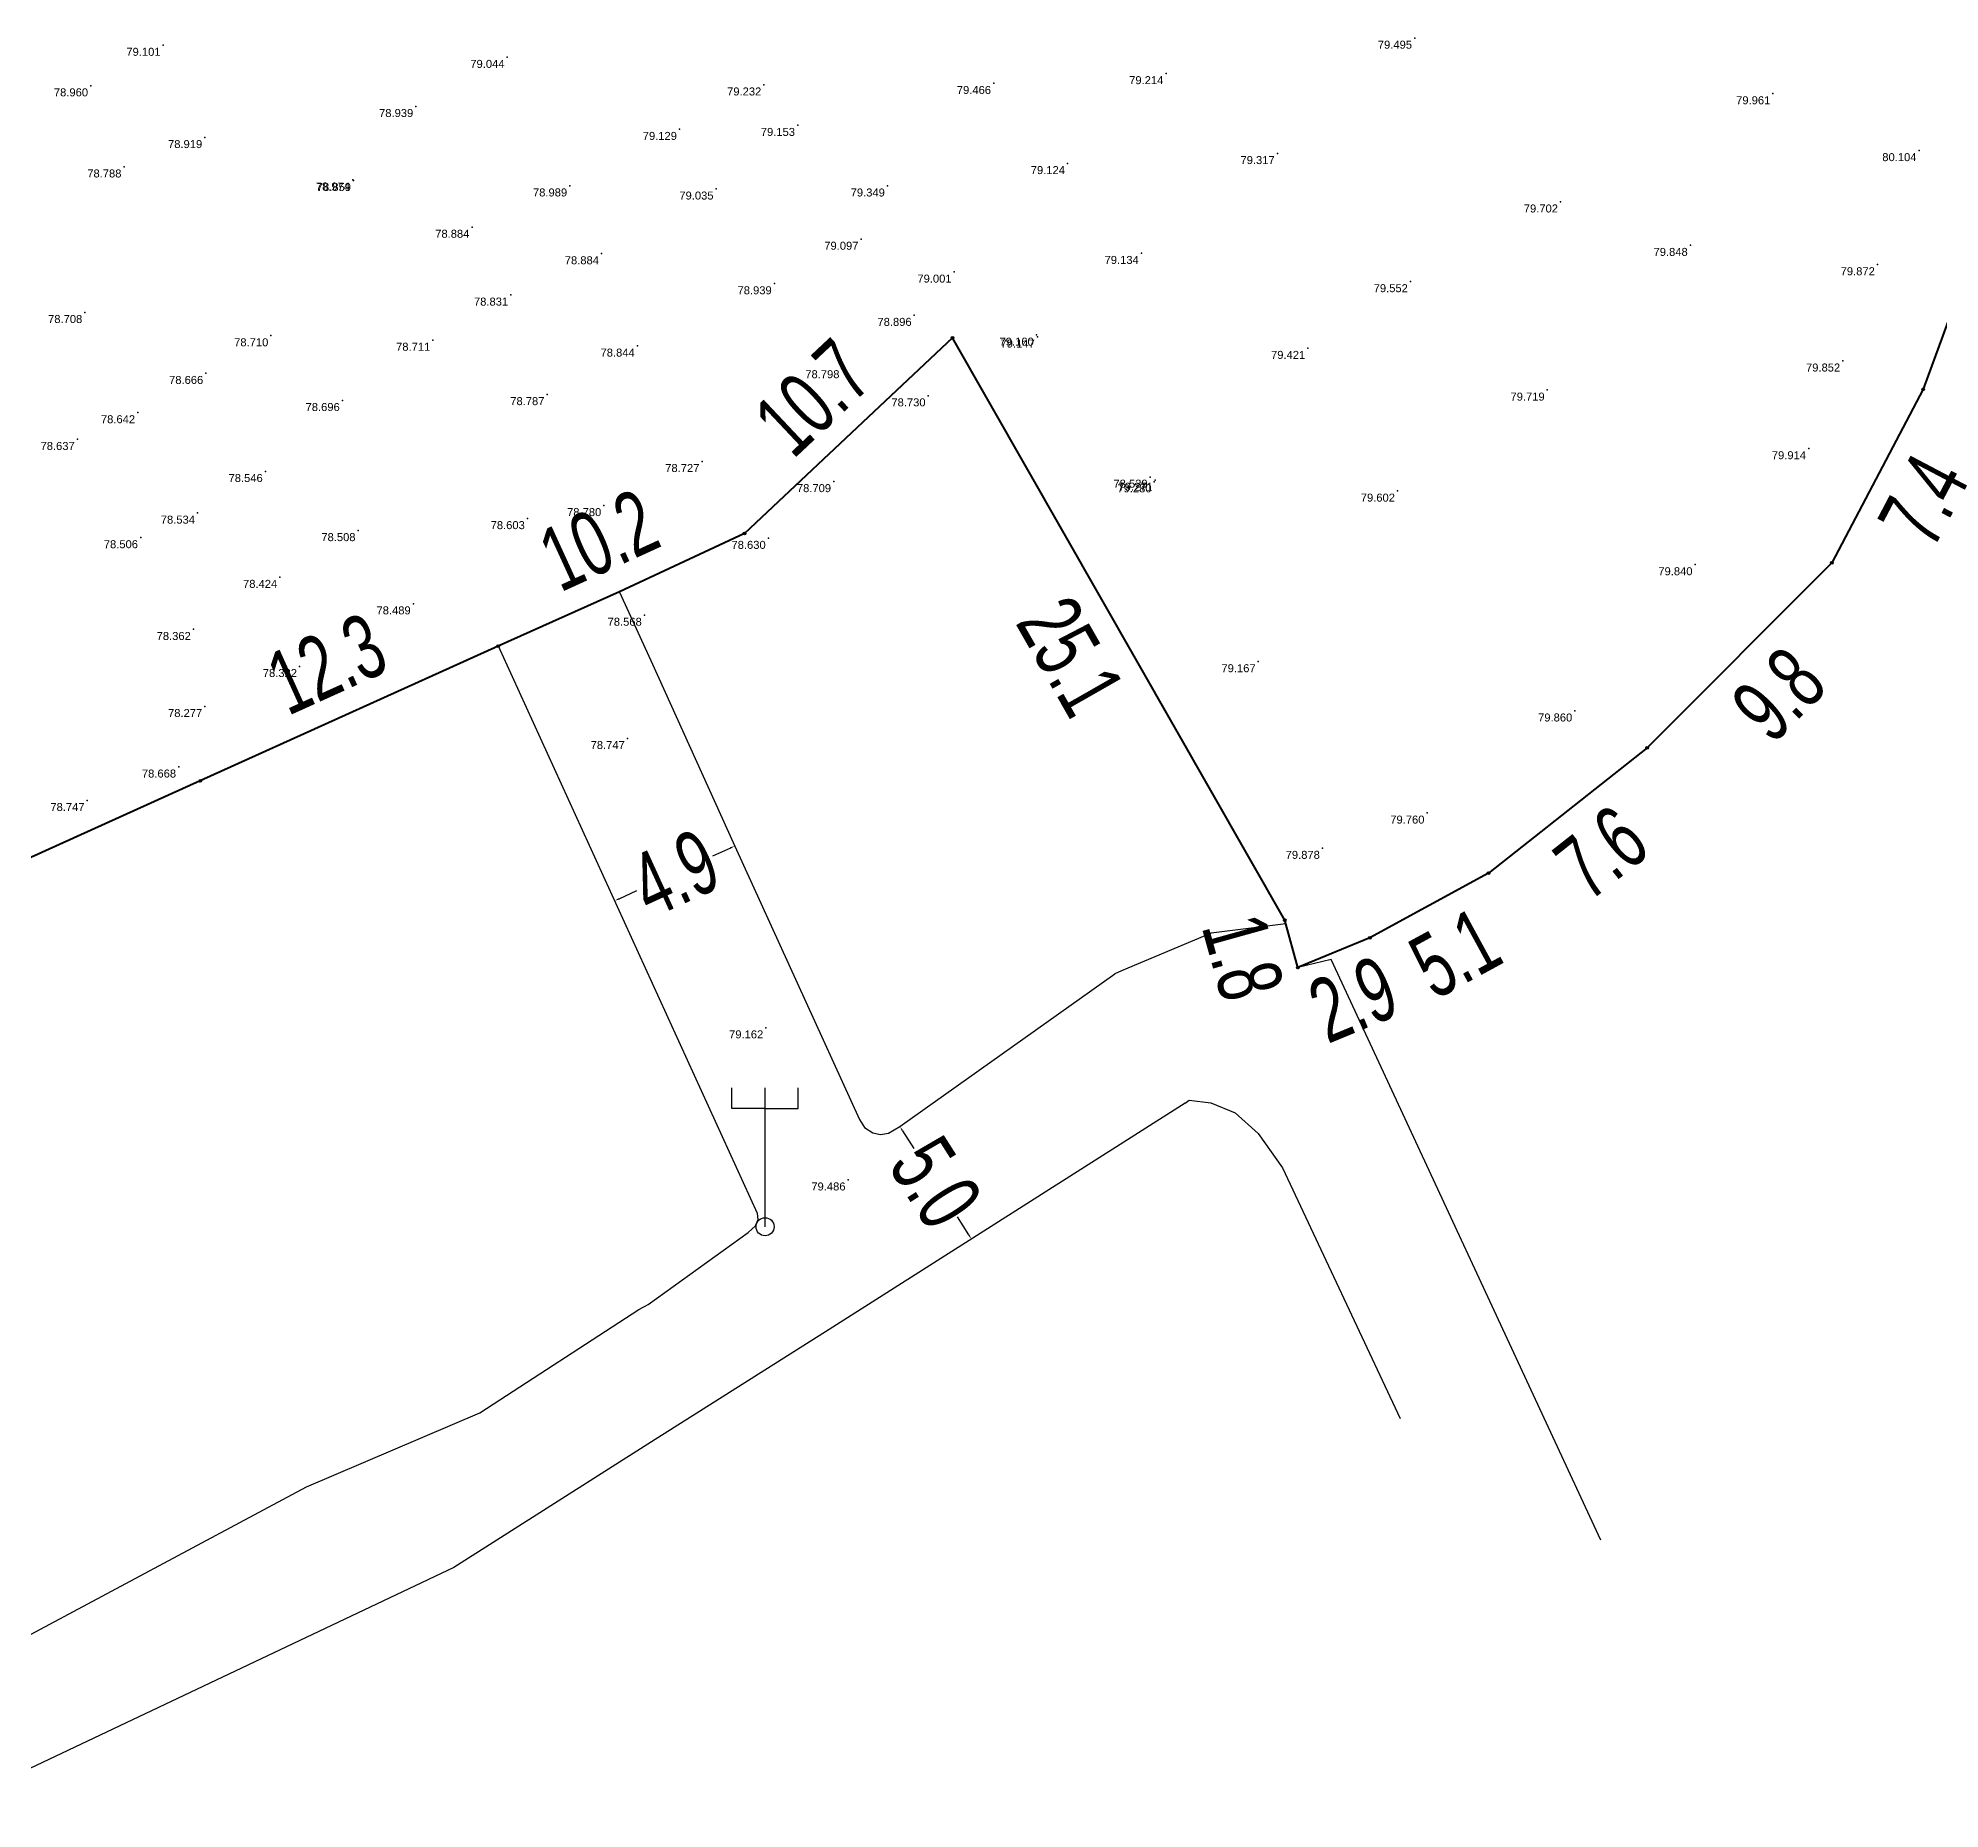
# Model space of a CAD drawing. Header units: millimetres. Extents: x 706139 to 707011, y 753722 to 954403.
# Drawn here: x 706797.2 to 706868.5, y 953761.7 to 953828.1 of the extents above; entities that cross this region are included whole.
import ezdxf
from ezdxf.enums import TextEntityAlignment as Align

# ---------------------------------------------------------------- set-up
doc = ezdxf.new("R2010")
doc.units = ezdxf.units.MM
doc.linetypes.add('SOLID_LINE', pattern=[0])
doc.layers.add('BD', color=1, linetype='Continuous', lineweight=40)
doc.layers.add('BD SYMBOL', color=7, linetype='Continuous', lineweight=30)
for name, color, linetype in [('dim', 7, 'Continuous'), ('EP SYMBOL', 7, 'Continuous'), ('Height', 7, 'Continuous'), ('RD', 5, 'Continuous')]:
    doc.layers.add(name, color=color, linetype=linetype)
doc.styles.add('DIM', font='ARIALN.TTF', dxfattribs={"width": 0.8, "height": 2.4})
doc.styles.get("Standard").update_dxf_attribs({"font": 'arial.ttf'})
doc.dimstyles.get("Standard").update_dxf_attribs({"dimtxt": 0.18, "dimasz": 0.18, "dimexe": 0.18, "dimexo": 0.0625, "dimgap": 0.09, "dimtad": 0, "dimtih": 1, "dimtoh": 1, "dimdec": 4, "dimzin": 0, "dimdsep": 46, "dimtxsty": 'Standard', "dimcen": 0.09, "dimadec": 0, "dimazin": 0, "dimtfac": 1, "dimtdec": 4, "dimtofl": 0, "dimtmove": 0, "dimatfit": 3, "dimfxl": 1, "dimtolj": 1, "dimtzin": 0, "dimarcsym": 0})

# ---------------------------------------------------------------- blocks, each defined once
blk = doc.blocks.new('BD')
at = {"linetype": 'ByBlock'}
for p, q in [((-0.037, -0.034), (0.037, 0.034)), ((-0.035, 0.035), (0.035, -0.035))]:
    blk.add_line(p, q, dxfattribs=at)
blk.add_circle((0, 0), 0.05)
blk.add_point((0, 0))
blk = doc.blocks.new('EP')
at = {"color": 6}
for p, q in [((-0.415, 1.477), (-0.415, 1.736)), ((0, 1.477), (0, 1.736)), ((0.415, 1.477), (0.415, 1.736)), ((0, 1.477), (-0.415, 1.477)), ((0, 0), (0, 1.477)), ((0, 1.477), (0.415, 1.477))]:
    blk.add_line(p, q, dxfattribs=at)
blk.add_circle((0, 0), 0.113, dxfattribs=at)
blk = doc.blocks.new('*D368')
at = {"layer": 'Defpoints', "color": 0, "transparency": 16777216}
for p in [(708051.239, 953770.871), (708052.065, 953769.046), (708009.439, 953749.758)]:
    blk.add_point(p, dxfattribs=at)
at = {"layer": 'dim', "color": 0, "transparency": 16777216, "insert": (708029.926, 953761.226), "char_height": 2.4, "attachment_point": 5, "rotation": 24.3475, "style": 'DIM'}
blk.add_mtext('\\A1;46.8', dxfattribs=at)
blk = doc.blocks.new('*D369')
at = {"layer": 'Defpoints', "color": 0, "transparency": 16777216}
for p in [(708062.407, 953775.963), (708063.248, 953774.104), (708052.065, 953769.046)]:
    blk.add_point(p, dxfattribs=at)
at = {"layer": 'dim', "color": 0, "transparency": 16777216, "insert": (708056.816, 953773.434), "char_height": 2.4, "attachment_point": 5, "rotation": 24.33694, "style": 'DIM'}
blk.add_mtext('\\A1;12.3', dxfattribs=at)
blk = doc.blocks.new('*D370')
at = {"layer": 'Defpoints', "color": 0, "transparency": 16777216}
for p in [(708071.635, 953780.183), (708072.483, 953778.331), (708063.248, 953774.104)]:
    blk.add_point(p, dxfattribs=at)
at = {"layer": 'dim', "color": 0, "transparency": 16777216, "insert": (708067.018, 953778.07), "char_height": 2.4, "attachment_point": 5, "rotation": 24.59429, "style": 'DIM'}
blk.add_mtext('\\A1;10.2', dxfattribs=at)
blk = doc.blocks.new('*D371')
at = {"layer": 'Defpoints', "color": 0, "transparency": 16777216}
for p in [(708078.945, 953787.084), (708080.278, 953785.667), (708072.483, 953778.331)]:
    blk.add_point(p, dxfattribs=at)
at = {"layer": 'dim', "color": 0, "transparency": 16777216, "insert": (708075.047, 953783.416), "char_height": 2.4, "attachment_point": 5, "rotation": 43.25861, "style": 'DIM'}
blk.add_mtext('\\A1;10.7', dxfattribs=at)
blk = doc.blocks.new('*D372')
at = {"layer": 'Defpoints', "color": 0, "transparency": 16777216}
for p in [(708080.278, 953785.667), (708092.735, 953763.824), (708090.928, 953762.794)]:
    blk.add_point(p, dxfattribs=at)
at = {"layer": 'dim', "color": 0, "transparency": 16777216, "insert": (708084.7, 953773.715), "char_height": 2.4, "attachment_point": 5, "rotation": 299.69525, "style": 'DIM'}
blk.add_mtext('\\A1;25.1', dxfattribs=at)
blk = doc.blocks.new('*D373')
at = {"layer": 'Defpoints', "color": 0, "transparency": 16777216}
for p in [(708092.735, 953763.824), (708093.23, 953762.044), (708091.41, 953761.538)]:
    blk.add_point(p, dxfattribs=at)
at = {"layer": 'dim', "color": 0, "transparency": 16777216, "insert": (708091.162, 953762.428), "char_height": 2.4, "attachment_point": 5, "rotation": 285.54071, "style": 'DIM'}
blk.add_mtext('\\A1;1.8', dxfattribs=at)
blk = doc.blocks.new('*D374')
at = {"layer": 'Defpoints', "color": 0, "transparency": 16777216}
for p in [(708095.928, 953763.161), (708093.23, 953762.044), (708096.653, 953761.41)]:
    blk.add_point(p, dxfattribs=at)
at = {"layer": 'dim', "color": 0, "transparency": 16777216, "insert": (708095.304, 953760.852), "char_height": 2.4, "attachment_point": 5, "rotation": 22.49006, "style": 'DIM'}
blk.add_mtext('\\A1;2.9', dxfattribs=at)
blk = doc.blocks.new('*D375')
at = {"layer": 'Defpoints', "color": 0, "transparency": 16777216}
for p in [(708100.381, 953765.588), (708101.357, 953763.797), (708095.928, 953763.161)]:
    blk.add_point(p, dxfattribs=at)
at = {"layer": 'dim', "color": 0, "transparency": 16777216, "insert": (708099.131, 953762.583), "char_height": 2.4, "attachment_point": 5, "rotation": 28.59152, "style": 'DIM'}
blk.add_mtext('\\A1;5.1', dxfattribs=at)
blk = doc.blocks.new('*D376')
at = {"layer": 'Defpoints', "color": 0, "transparency": 16777216}
for p in [(708106.33, 953770.291), (708107.58, 953768.709), (708100.381, 953765.588)]:
    blk.add_point(p, dxfattribs=at)
at = {"layer": 'dim', "color": 0, "transparency": 16777216, "insert": (708104.606, 953766.358), "char_height": 2.4, "attachment_point": 5, "rotation": 38.32824, "style": 'DIM'}
blk.add_mtext('\\A1;7.6', dxfattribs=at)
blk = doc.blocks.new('*D377')
at = {"layer": 'Defpoints', "color": 0, "transparency": 16777216}
for p in [(708113.251, 953777.228), (708114.721, 953775.761), (708106.33, 953770.291)]:
    blk.add_point(p, dxfattribs=at)
at = {"layer": 'dim', "color": 0, "transparency": 16777216, "insert": (708111.261, 953772.292), "char_height": 2.4, "attachment_point": 5, "rotation": 45.06615, "style": 'DIM'}
blk.add_mtext('\\A1;9.8', dxfattribs=at)
blk = doc.blocks.new('*D378')
at = {"layer": 'Defpoints', "color": 0, "transparency": 16777216}
for p in [(708116.678, 953783.736), (708118.394, 953782.833), (708113.251, 953777.228)]:
    blk.add_point(p, dxfattribs=at)
at = {"layer": 'dim', "color": 0, "transparency": 16777216, "insert": (708116.68, 953779.579), "char_height": 2.4, "attachment_point": 5, "rotation": 62.22949, "style": 'DIM'}
blk.add_mtext('\\A1;7.4', dxfattribs=at)
blk = doc.blocks.new('*D379')
at = {"layer": 'Defpoints', "color": 0, "transparency": 16777216}
for p in [(708121.253, 953796.278), (708123.098, 953795.605), (708116.678, 953783.736)]:
    blk.add_point(p, dxfattribs=at)
at = {"layer": 'dim', "color": 0, "transparency": 16777216, "insert": (708120.81, 953789.334), "char_height": 2.4, "attachment_point": 5, "rotation": 69.95933, "style": 'DIM'}
blk.add_mtext('\\A1;13.4', dxfattribs=at)
blk = doc.blocks.new('*D476')
at = {"layer": 'Defpoints', "color": 0, "transparency": 16777216}
for p in [(708078.307, 953756.08), (708080.985, 953751.868), (708080.985, 953751.868)]:
    blk.add_point(p, dxfattribs=at)
at = {"layer": 'dim', "color": 0, "lineweight": -2, "transparency": 16777216}
for p, q in [((708078.403, 953755.928), (708078.83, 953755.258)), ((708080.888, 953752.02), (708080.462, 953752.691))]:
    blk.add_line(p, q, dxfattribs=at)
at = {"layer": 'dim', "color": 0, "transparency": 16777216}
for points in [[(708078.429, 953755.944), (708078.378, 953755.912), (708078.307, 953756.08)], [(708080.914, 953752.036), (708080.863, 953752.004), (708080.985, 953751.868)]]:
    blk.add_solid(points, dxfattribs=at)
at = {"layer": 'dim', "color": 0, "transparency": 16777216, "insert": (708079.646, 953753.974), "char_height": 2.4, "attachment_point": 5, "rotation": 302.45147, "style": 'DIM'}
blk.add_mtext('\\A1;5.0', dxfattribs=at)
blk = doc.blocks.new('*D477')
at = {"layer": 'Defpoints', "color": 0, "transparency": 16777216}
for p in [(708072.113, 953766.606), (708067.61, 953764.551), (708067.61, 953764.551)]:
    blk.add_point(p, dxfattribs=at)
at = {"layer": 'dim', "color": 0, "lineweight": -2, "transparency": 16777216}
for p, q in [((708071.949, 953766.531), (708071.278, 953766.225)), ((708067.774, 953764.626), (708068.445, 953764.932))]:
    blk.add_line(p, q, dxfattribs=at)
at = {"layer": 'dim', "color": 0, "transparency": 16777216}
for points in [[(708071.937, 953766.559), (708071.961, 953766.504), (708072.113, 953766.606)], [(708067.761, 953764.653), (708067.786, 953764.598), (708067.61, 953764.551)]]:
    blk.add_solid(points, dxfattribs=at)
at = {"layer": 'dim', "color": 0, "transparency": 16777216, "insert": (708069.861, 953765.579), "char_height": 2.4, "attachment_point": 5, "rotation": 24.53293, "style": 'DIM'}
blk.add_mtext('\\A1;4.9', dxfattribs=at)
blk = doc.blocks.new('FGHFGH')
at = {"layer": 'BD'}
for p, q in [((708121.25274, 953796.2782), (708116.67774, 953783.7362)), ((708080.27835, 953785.66679), (708072.48274, 953778.3312)), ((708092.73474, 953763.8242), (708080.27835, 953785.66679)), ((708116.67774, 953783.7362), (708113.25074, 953777.2282)), ((708072.48274, 953778.3312), (708067.79574, 953776.1342)), ((708113.25074, 953777.2282), (708106.32974, 953770.2912)), ((708067.79574, 953776.1342), (708063.24774, 953774.1042)), ((708063.24774, 953774.1042), (708052.06474, 953769.0462)), ((708106.32974, 953770.2912), (708100.38074, 953765.5882)), ((708052.06474, 953769.0462), (708020.07774, 953754.5812)), ((708100.38074, 953765.5882), (708095.92774, 953763.1612)), ((708093.22974, 953762.0442), (708092.73474, 953763.8242)), ((708095.92774, 953763.1612), (708093.22974, 953762.0442))]:
    blk.add_line(p, q, dxfattribs=at)
at = {"layer": 'RD'}
for p, q in [((708067.79774, 953776.1272), (708068.97274, 953773.5692)), ((708072.96274, 953752.8232), (708063.24874, 953774.1062)), ((708068.97274, 953773.5692), (708072.11274, 953766.6062)), ((708072.11274, 953766.6062), (708076.79674, 953756.3432)), ((708089.97325, 953763.33361), (708086.61591, 953761.92539)), ((708092.77453, 953763.68112), (708089.97325, 953763.33361)), ((708078.30674, 953756.0802), (708086.36074, 953761.8092)), ((708086.61591, 953761.92539), (708086.36074, 953761.8092)), ((708094.47503, 953762.35369), (708093.22974, 953762.0442)), ((708104.58305, 953740.57011), (708094.47503, 953762.35369)), ((708088.99874, 953756.9642), (708075.64874, 953748.4752)), ((708088.99874, 953756.9642), (708089.1588, 953757.06891)), ((708089.1588, 953757.06891), (708089.96246, 953756.96784)), ((708089.96246, 953756.96784), (708090.87482, 953756.5972)), ((708076.79674, 953756.3432), (708076.98374, 953756.0432)), ((708077.87974, 953755.8312), (708078.30674, 953756.0802)), ((708090.87482, 953756.5972), (708091.73802, 953755.82036)), ((708076.98374, 953756.0432), (708077.28674, 953755.8472)), ((708077.28674, 953755.8472), (708077.57374, 953755.7912)), ((708077.57374, 953755.7912), (708077.87974, 953755.8312)), ((708091.73802, 953755.82036), (708092.65577, 953754.52952)), ((708092.65577, 953754.52952), (708097.06554, 953745.13808)), ((708072.89474, 953752.3652), (708072.98774, 953752.6002)), ((708072.98774, 953752.6002), (708072.96274, 953752.8232)), ((708068.86874, 953749.4122), (708072.61974, 953752.1112)), ((708072.61974, 953752.1112), (708072.89474, 953752.3652)), ((708062.55874, 953745.3472), (708068.52274, 953749.2162)), ((708068.52274, 953749.2162), (708068.86874, 953749.4122)), ((708075.64874, 953748.4752), (708068.98574, 953744.2612)), ((708056.05774, 953742.5712), (708062.55874, 953745.3472)), ((708068.98574, 953744.2612), (708061.57774, 953739.5502)), ((708044.41374, 953736.3482), (708056.05774, 953742.5712)), ((708061.57774, 953739.5502), (708042.47074, 953730.4872))]:
    blk.add_line(p, q, dxfattribs=at)
at = {"layer": 'BD SYMBOL'}
for p in [(708080.27835, 953785.66679), (708116.67774, 953783.7362, 81.451), (708072.48274, 953778.3312, 78.698), (708113.25074, 953777.2282, 81.402), (708063.24774, 953774.1042, 78.607), (708106.32974, 953770.2912, 81.387), (708052.06474, 953769.0462, 78.729), (708100.38074, 953765.5882, 81.115), (708092.73474, 953763.8242, 81.429), (708095.92774, 953763.1612, 81.115), (708093.22974, 953762.0442, 81.471)]:
    blk.add_blockref('BD', p, dxfattribs=at)
at = {"layer": 'EP SYMBOL', "xscale": 3, "yscale": 3, "zscale": 3}
blk.add_blockref('EP', (708073.24974, 953752.3262, 79.439), dxfattribs=at)
at = {"layer": 'dim'}
for p1, p2, distance, picture, middle in [((708116.67774, 953783.7362), (708121.25274, 953796.2782), -1.96413, '*D379', (708120.81044, 953789.33412)), ((708072.48274, 953778.3312), (708080.27835, 953785.66679), 1.94567, '*D371', (708075.04719, 953783.41596)), ((708080.27835, 953785.66679), (708092.73474, 953763.8242), -2.07948, '*D372', (708084.70016, 953773.71535)), ((708113.25074, 953777.2282), (708116.67774, 953783.7362), -1.93922, '*D378', (708116.6801, 953779.57866)), ((708063.24774, 953774.1042), (708072.48274, 953778.3312), 2.03658, '*D370', (708067.01763, 953778.06952)), ((708106.32974, 953770.2912), (708113.25074, 953777.2282), -2.07735, '*D377', (708111.26084, 953772.29249)), ((708052.06474, 953769.0462), (708063.24774, 953774.1042), 2.03967, '*D369', (708056.81569, 953773.43362)), ((708009.43947, 953749.75761), (708052.06474, 953769.0462), 2.00267, '*D368', (708029.92646, 953761.22646)), ((708100.38074, 953765.5882), (708106.32974, 953770.2912), -2.01654, '*D376', (708104.60583, 953766.35778)), ((708095.92774, 953763.1612), (708100.38074, 953765.5882), -2.04039, '*D375', (708099.13069, 953762.58313)), ((708092.73474, 953763.8242), (708093.22974, 953762.0442), -1.88916, '*D373', (708091.16214, 953762.42805)), ((708093.22974, 953762.0442), (708095.92774, 953763.1612), -1.89499, '*D374', (708095.30361, 953760.85184))]:
    dim = blk.add_aligned_dim(p1=p1, p2=p2, distance=distance, dimstyle='Standard', dxfattribs=at)
    dim.commit()
    dim.dimension.update_dxf_attribs({"geometry": picture, "text_midpoint": middle})
for p1, p2, picture, middle in [((708072.11274, 953766.6062), (708067.60992, 953764.55102), '*D477', (708069.86133, 953765.57861)), ((708078.30674, 953756.0802), (708080.98495, 953751.86839), '*D476', (708079.64584, 953753.9743))]:
    dim = blk.add_aligned_dim(p1=p1, p2=p2, distance=0, dimstyle='Standard', override={"dimsd1": 0, "dimsd2": 0}, dxfattribs=at)
    dim.commit()
    dim.dimension.update_dxf_attribs({"geometry": picture, "text_midpoint": middle})

msp = doc.modelspace()

# ---------------------------------------------------------------- linework, layer by layer
at = {"color": 0, "linetype": 'SOLID_LINE'}
for p in [(706848.7882, 953828.1274, 79.4951), (706848.7882, 953828.1274, 79.4951), (706801.8613, 953827.8613, 79.1013), (706801.8613, 953827.8613, 79.1013), (706814.7592, 953827.4072, 79.044), (706814.7592, 953827.4072, 79.044), (706839.4637, 953826.7972, 79.2136), (706839.4637, 953826.7972, 79.2136), (706799.1434, 953826.3399, 78.9597), (706799.1434, 953826.3399, 78.9597), (706824.3872, 953826.3737, 79.2319), (706824.3872, 953826.3737, 79.2319), (706833.0017, 953826.4282, 79.4657), (706833.0017, 953826.4282, 79.4657), (706862.2232, 953826.0427, 79.9614), (706862.2232, 953826.0427, 79.9614), (706811.3367, 953825.5646, 78.9393), (706811.3367, 953825.5646, 78.9393), (706821.2244, 953824.706, 79.1291), (706821.2244, 953824.706, 79.1291), (706825.6518, 953824.8557, 79.1532), (706825.6518, 953824.8557, 79.1532), (706803.4235, 953824.4002, 78.9189), (706803.4235, 953824.4002, 78.9189), (706867.7046, 953823.9096, 80.1036), (706867.7046, 953823.9096, 80.1036), (706800.3952, 953823.2974, 78.7878), (706800.3952, 953823.2974, 78.7878), (706835.7737, 953823.4235, 79.1245), (706835.7737, 953823.4235, 79.1245), (706843.6381, 953823.7998, 79.3167), (706843.6381, 953823.7998, 79.3167), (706808.9663, 953822.8078, 78.9737), (706808.9663, 953822.8078, 78.9737), (706809.002, 953822.789, 78.859), (706809.002, 953822.789, 78.859), (706817.1081, 953822.5858, 78.9887), (706817.1081, 953822.5858, 78.9887), (706822.5972, 953822.4693, 79.0353), (706822.5972, 953822.4693, 79.0353), (706829.0207, 953822.5838, 79.3489), (706829.0207, 953822.5838, 79.3489), (706854.2608, 953821.9847, 79.7021), (706854.2608, 953821.9847, 79.7021), (706813.4421, 953821.036, 78.884), (706813.4421, 953821.036, 78.884), (706828.0309, 953820.5863, 79.0974), (706828.0309, 953820.5863, 79.0974), (706859.1268, 953820.3552, 79.8484), (706859.1268, 953820.3552, 79.8484), (706818.3005, 953820.0416, 78.8843), (706818.3005, 953820.0416, 78.8843), (706838.5423, 953820.0546, 79.1338), (706838.5423, 953820.0546, 79.1338), (706866.1424, 953819.63, 79.8722), (706866.1424, 953819.63, 79.8722), (706824.7785, 953818.9164, 78.9391), (706824.7785, 953818.9164, 78.9391), (706831.5224, 953819.3538, 79.0008), (706831.5224, 953819.3538, 79.0008), (706848.6325, 953818.9945, 79.5517), (706848.6325, 953818.9945, 79.5517), (706814.8952, 953818.4914, 78.8308), (706814.8952, 953818.4914, 78.8308), (706798.9257, 953817.8384, 78.7077), (706798.9257, 953817.8384, 78.7077), (706830.0254, 953817.7304, 78.8956), (706830.0254, 953817.7304, 78.8956), (706805.9025, 953816.965, 78.7096), (706805.9025, 953816.965, 78.7096), (706811.9758, 953816.7977, 78.7112), (706811.9758, 953816.7977, 78.7112), (706834.6039, 953816.9889, 79.1602), (706834.6039, 953816.9889, 79.1602), (706834.6416, 953816.917, 79.1474), (706834.6416, 953816.917, 79.1474), (706819.6418, 953816.5793, 78.8445), (706819.6418, 953816.5793, 78.8445), (706844.784, 953816.4924, 79.4214), (706844.784, 953816.4924, 79.4214), (706864.8437, 953816.0192, 79.8519), (706864.8437, 953816.0192, 79.8519), (706803.4627, 953815.5531, 78.6665), (706803.4627, 953815.5531, 78.6665), (706827.3191, 953815.7678, 78.7982), (706827.3191, 953815.7678, 78.7982), (706808.5813, 953814.5364, 78.6962), (706808.5813, 953814.5364, 78.6962), (706816.256, 953814.7576, 78.7867), (706816.256, 953814.7576, 78.7867), (706830.5478, 953814.7121, 78.7298), (706830.5478, 953814.7121, 78.7298), (706853.7621, 953814.9278, 79.7187), (706853.7621, 953814.9278, 79.7187), (706800.9075, 953814.0792, 78.642), (706800.9075, 953814.0792, 78.642), (706798.6439, 953813.0767, 78.6374), (706798.6439, 953813.0767, 78.6374), (706863.5618, 953812.7288, 79.9136), (706863.5618, 953812.7288, 79.9136), (706805.6933, 953811.875, 78.5463), (706805.6933, 953811.875, 78.5463), (706822.0673, 953812.2495, 78.7269), (706822.0673, 953812.2495, 78.7269), (706827.0047, 953811.4944, 78.7089), (706827.0047, 953811.4944, 78.7089), (706838.8742, 953811.6617, 78.5391), (706838.8742, 953811.6617, 78.5391), (706839.0215, 953811.487, 79.2801), (706839.0215, 953811.487, 79.2801), (706839.0625, 953811.5478, 79.2707), (706839.0625, 953811.5478, 79.2707), (706848.1481, 953811.1392, 79.6023), (706848.1481, 953811.1392, 79.6023), (706803.1525, 953810.3135, 78.5343), (706803.1525, 953810.3135, 78.5343), (706818.3871, 953810.5952, 78.7798), (706818.3871, 953810.5952, 78.7798), (706809.1724, 953809.6568, 78.5082), (706809.1724, 953809.6568, 78.5082), (706815.5203, 953810.1071, 78.6026), (706815.5203, 953810.1071, 78.6026), (706801.0161, 953809.3911, 78.506), (706801.0161, 953809.3911, 78.506), (706824.5522, 953809.3671, 78.6296), (706824.5522, 953809.3671, 78.6296), (706859.3062, 953808.3777, 79.8402), (706859.3062, 953808.3777, 79.8402), (706806.236, 953807.9039, 78.4239), (706806.236, 953807.9039, 78.4239), (706811.2409, 953806.9096, 78.4893), (706811.2409, 953806.9096, 78.4893), (706819.9058, 953806.4835, 78.5682), (706819.9058, 953806.4835, 78.5682), (706802.9967, 953805.9497, 78.3619), (706802.9967, 953805.9497, 78.3619), (706806.9777, 953804.5597, 78.3218), (706806.9777, 953804.5597, 78.3218), (706842.9233, 953804.7402, 79.1668), (706842.9233, 953804.7402, 79.1668), (706803.4242, 953803.0598, 78.2769), (706803.4242, 953803.0598, 78.2769), (706854.7973, 953802.8924, 79.8596), (706854.7973, 953802.8924, 79.8596), (706819.2694, 953801.8595, 78.7472), (706819.2694, 953801.8595, 78.7472), (706802.4438, 953800.7898, 78.6677), (706802.4438, 953800.7898, 78.6677), (706799.0119, 953799.5347, 78.7466), (706799.0119, 953799.5347, 78.7466), (706849.2551, 953799.0625, 79.7596), (706849.2551, 953799.0625, 79.7596), (706845.3324, 953797.7404, 79.8776), (706845.3324, 953797.7404, 79.8776), (706824.4614, 953791.0069, 79.162), (706824.4614, 953791.0069, 79.162), (706827.5463, 953785.3029, 79.4861), (706827.5463, 953785.3029, 79.4861)]:
    msp.add_point(p, dxfattribs=at)

# ---------------------------------------------------------------- block references
msp.add_blockref('FGHFGH', (-1248.8207, 31.2158))

# ---------------------------------------------------------------- texts
at = {"layer": 'Height', "color": 4, "linetype": 'SOLID_LINE'}
for s, p in [('79.101', (706801.7613, 953827.7613, 79.1013)), ('79.101', (706801.7613, 953827.7613, 79.1013)), ('79.495', (706848.6882, 953828.0274, 79.4951)), ('79.495', (706848.6882, 953828.0274, 79.4951)), ('79.044', (706814.6592, 953827.3072, 79.044)), ('79.044', (706814.6592, 953827.3072, 79.044)), ('79.214', (706839.3637, 953826.6972, 79.2136)), ('79.214', (706839.3637, 953826.6972, 79.2136)), ('78.960', (706799.0434, 953826.2399, 78.9597)), ('78.960', (706799.0434, 953826.2399, 78.9597)), ('79.232', (706824.2872, 953826.2737, 79.2319)), ('79.232', (706824.2872, 953826.2737, 79.2319)), ('79.466', (706832.9017, 953826.3282, 79.4657)), ('79.466', (706832.9017, 953826.3282, 79.4657)), ('79.961', (706862.1232, 953825.9427, 79.9614)), ('79.961', (706862.1232, 953825.9427, 79.9614)), ('78.939', (706811.2367, 953825.4646, 78.9393)), ('78.939', (706811.2367, 953825.4646, 78.9393)), ('79.129', (706821.1244, 953824.606, 79.1291)), ('79.129', (706821.1244, 953824.606, 79.1291)), ('79.153', (706825.5518, 953824.7557, 79.1532)), ('79.153', (706825.5518, 953824.7557, 79.1532)), ('78.919', (706803.3235, 953824.3002, 78.9189)), ('78.919', (706803.3235, 953824.3002, 78.9189)), ('80.104', (706867.6046, 953823.8096, 80.1036)), ('80.104', (706867.6046, 953823.8096, 80.1036)), ('78.788', (706800.2952, 953823.1974, 78.7878)), ('78.788', (706800.2952, 953823.1974, 78.7878)), ('79.124', (706835.6737, 953823.3235, 79.1245)), ('79.124', (706835.6737, 953823.3235, 79.1245)), ('79.317', (706843.5381, 953823.6998, 79.3167)), ('79.317', (706843.5381, 953823.6998, 79.3167)), ('78.974', (706808.8663, 953822.7078, 78.9737)), ('78.974', (706808.8663, 953822.7078, 78.9737)), ('78.859', (706808.902, 953822.689, 78.859)), ('78.859', (706808.902, 953822.689, 78.859)), ('78.989', (706817.0081, 953822.4858, 78.9887)), ('78.989', (706817.0081, 953822.4858, 78.9887)), ('79.349', (706828.9207, 953822.4838, 79.3489)), ('79.349', (706828.9207, 953822.4838, 79.3489)), ('79.035', (706822.4972, 953822.3693, 79.0353)), ('79.035', (706822.4972, 953822.3693, 79.0353)), ('79.702', (706854.1608, 953821.8847, 79.7021)), ('79.702', (706854.1608, 953821.8847, 79.7021)), ('78.884', (706813.3421, 953820.936, 78.884)), ('78.884', (706813.3421, 953820.936, 78.884)), ('79.097', (706827.9309, 953820.4863, 79.0974)), ('79.097', (706827.9309, 953820.4863, 79.0974)), ('79.848', (706859.0268, 953820.2552, 79.8484)), ('79.848', (706859.0268, 953820.2552, 79.8484)), ('78.884', (706818.2005, 953819.9416, 78.8843)), ('78.884', (706818.2005, 953819.9416, 78.8843)), ('79.134', (706838.4423, 953819.9546, 79.1338)), ('79.134', (706838.4423, 953819.9546, 79.1338)), ('79.872', (706866.0424, 953819.53, 79.8722)), ('79.872', (706866.0424, 953819.53, 79.8722)), ('78.939', (706824.6785, 953818.8164, 78.9391)), ('78.939', (706824.6785, 953818.8164, 78.9391)), ('79.001', (706831.4224, 953819.2538, 79.0008)), ('79.001', (706831.4224, 953819.2538, 79.0008)), ('79.552', (706848.5325, 953818.8945, 79.5517)), ('79.552', (706848.5325, 953818.8945, 79.5517)), ('78.831', (706814.7952, 953818.3914, 78.8308)), ('78.831', (706814.7952, 953818.3914, 78.8308)), ('78.708', (706798.8257, 953817.7384, 78.7077)), ('78.708', (706798.8257, 953817.7384, 78.7077)), ('78.896', (706829.9254, 953817.6304, 78.8956)), ('78.896', (706829.9254, 953817.6304, 78.8956)), ('78.710', (706805.8025, 953816.865, 78.7096)), ('78.710', (706805.8025, 953816.865, 78.7096)), ('78.711', (706811.8758, 953816.6977, 78.7112)), ('78.711', (706811.8758, 953816.6977, 78.7112)), ('79.160', (706834.5039, 953816.8889, 79.1602)), ('79.160', (706834.5039, 953816.8889, 79.1602)), ('79.147', (706834.5416, 953816.817, 79.1474)), ('79.147', (706834.5416, 953816.817, 79.1474)), ('78.844', (706819.5418, 953816.4793, 78.8445)), ('78.844', (706819.5418, 953816.4793, 78.8445)), ('79.421', (706844.684, 953816.3924, 79.4214)), ('79.421', (706844.684, 953816.3924, 79.4214)), ('78.666', (706803.3627, 953815.4531, 78.6665)), ('78.666', (706803.3627, 953815.4531, 78.6665)), ('78.798', (706827.2191, 953815.6678, 78.7982)), ('78.798', (706827.2191, 953815.6678, 78.7982)), ('79.852', (706864.7437, 953815.9192, 79.8519)), ('79.852', (706864.7437, 953815.9192, 79.8519)), ('78.787', (706816.156, 953814.6576, 78.7867)), ('78.787', (706816.156, 953814.6576, 78.7867)), ('78.730', (706830.4478, 953814.6121, 78.7298)), ('78.730', (706830.4478, 953814.6121, 78.7298)), ('79.719', (706853.6621, 953814.8278, 79.7187)), ('79.719', (706853.6621, 953814.8278, 79.7187)), ('78.642', (706800.8075, 953813.9792, 78.642)), ('78.642', (706800.8075, 953813.9792, 78.642)), ('78.696', (706808.4813, 953814.4364, 78.6962)), ('78.696', (706808.4813, 953814.4364, 78.6962)), ('78.637', (706798.5439, 953812.9767, 78.6374)), ('78.637', (706798.5439, 953812.9767, 78.6374)), ('79.914', (706863.4618, 953812.6288, 79.9136)), ('79.914', (706863.4618, 953812.6288, 79.9136)), ('78.546', (706805.5933, 953811.775, 78.5463)), ('78.546', (706805.5933, 953811.775, 78.5463)), ('78.727', (706821.9673, 953812.1495, 78.7269)), ('78.727', (706821.9673, 953812.1495, 78.7269)), ('78.709', (706826.9047, 953811.3944, 78.7089)), ('78.709', (706826.9047, 953811.3944, 78.7089)), ('78.539', (706838.7742, 953811.5617, 78.5391)), ('78.539', (706838.7742, 953811.5617, 78.5391)), ('79.280', (706838.9215, 953811.387, 79.2801)), ('79.280', (706838.9215, 953811.387, 79.2801)), ('79.271', (706838.9625, 953811.4478, 79.2707)), ('79.271', (706838.9625, 953811.4478, 79.2707)), ('79.602', (706848.0481, 953811.0392, 79.6023)), ('79.602', (706848.0481, 953811.0392, 79.6023)), ('78.780', (706818.2871, 953810.4952, 78.7798)), ('78.780', (706818.2871, 953810.4952, 78.7798)), ('78.534', (706803.0525, 953810.2135, 78.5343)), ('78.534', (706803.0525, 953810.2135, 78.5343)), ('78.508', (706809.0724, 953809.5568, 78.5082)), ('78.508', (706809.0724, 953809.5568, 78.5082)), ('78.603', (706815.4203, 953810.0071, 78.6026)), ('78.603', (706815.4203, 953810.0071, 78.6026)), ('78.506', (706800.9161, 953809.2911, 78.506)), ('78.506', (706800.9161, 953809.2911, 78.506)), ('78.630', (706824.4522, 953809.2671, 78.6296)), ('78.630', (706824.4522, 953809.2671, 78.6296)), ('79.840', (706859.2062, 953808.2777, 79.8402)), ('79.840', (706859.2062, 953808.2777, 79.8402)), ('78.424', (706806.136, 953807.8039, 78.4239)), ('78.424', (706806.136, 953807.8039, 78.4239)), ('78.489', (706811.1409, 953806.8096, 78.4893)), ('78.489', (706811.1409, 953806.8096, 78.4893)), ('78.568', (706819.8058, 953806.3835, 78.5682)), ('78.568', (706819.8058, 953806.3835, 78.5682)), ('78.362', (706802.8967, 953805.8497, 78.3619)), ('78.362', (706802.8967, 953805.8497, 78.3619)), ('79.167', (706842.8233, 953804.6402, 79.1668)), ('79.167', (706842.8233, 953804.6402, 79.1668)), ('78.322', (706806.8777, 953804.4597, 78.3218)), ('78.322', (706806.8777, 953804.4597, 78.3218)), ('78.277', (706803.3242, 953802.9598, 78.2769)), ('78.277', (706803.3242, 953802.9598, 78.2769)), ('79.860', (706854.6973, 953802.7924, 79.8596)), ('79.860', (706854.6973, 953802.7924, 79.8596)), ('78.747', (706819.1694, 953801.7595, 78.7472)), ('78.747', (706819.1694, 953801.7595, 78.7472)), ('78.668', (706802.3438, 953800.6898, 78.6677)), ('78.668', (706802.3438, 953800.6898, 78.6677)), ('78.747', (706798.9119, 953799.4347, 78.7466)), ('78.747', (706798.9119, 953799.4347, 78.7466)), ('79.760', (706849.1551, 953798.9625, 79.7596)), ('79.760', (706849.1551, 953798.9625, 79.7596)), ('79.878', (706845.2324, 953797.6404, 79.8776)), ('79.878', (706845.2324, 953797.6404, 79.8776)), ('79.162', (706824.3614, 953790.9069, 79.162)), ('79.162', (706824.3614, 953790.9069, 79.162)), ('79.486', (706827.4463, 953785.2029, 79.4861)), ('79.486', (706827.4463, 953785.2029, 79.4861))]:
    msp.add_text(s, height=0.3, dxfattribs=at).set_placement(p, align=Align.TOP_RIGHT)

doc.saveas('drawing.dxf')
